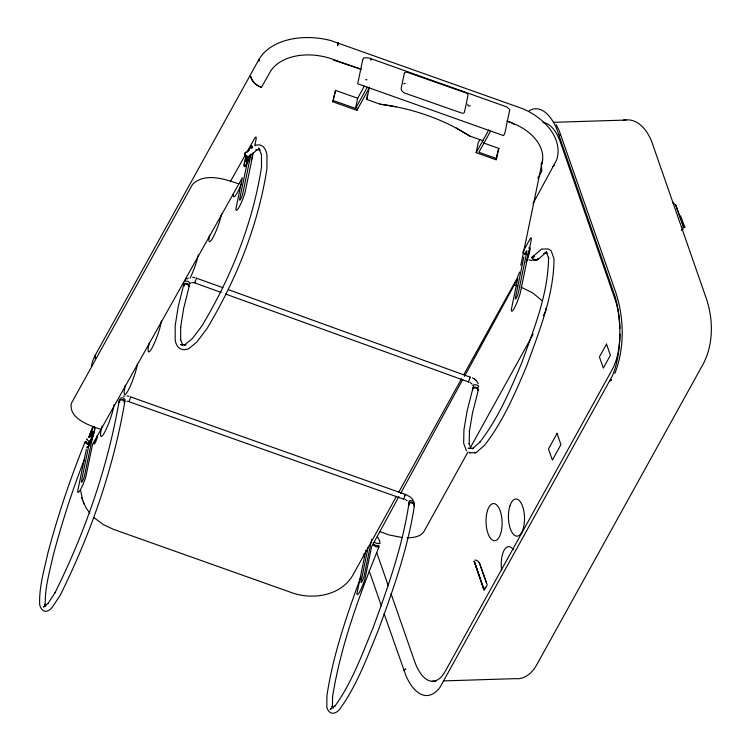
<?xml version="1.0" encoding="UTF-8"?>
<svg xmlns="http://www.w3.org/2000/svg" width="751" height="751" viewBox="0 0 751 751"><rect width="100%" height="100%" fill="white"/><g stroke="black" fill="none" stroke-linecap="round" stroke-linejoin="round"><path stroke-width="1.13" d="M548.568 257.818L548.568 257.274C548.296 294.063 533.933 328.976 521.635 363.099C509.985 390.661 498.11 418.701 479.598 442.48L479.936 442.104L472.313 448.788L473.459 448.356L468.202 448.3L469.619 448.478M124.3 403.437C126.14 399.729 118.067 397.908 119.212 402.311M545.864 308.276L545.789 310.623L543.311 315.842M119.728 399.692L119.747 399.11M483.165 140.803L469.948 136.109L456.73 128.346A153.251 102.145 11.7 0 0 380.259 104.239L366.835 99.47L367.38 94.814M403.625 498.626L403.719 499.19L405.399 494.43L130.683 396.95L130.345 397.373M194.762 282.179L194.8 282.911L221.188 292.458M468.511 381.226L468.54 381.959L470.248 377.162L228.379 289.651M414.27 505.263L413.491 503.057L411.454 502.128M119.118 401.109C107.656 467.657 84.957 532.403 54.992 592.83L55.274 592.398L47.98 603.513L48.449 603.137L43.342 606.986L44.656 606.639M86.149 441.888L85.013 442.198L86.459 443.747A3.896 1.831 27.5 0 0 88.468 444.648M408.826 504.128C402.423 546.719 387.816 587.554 373.059 627.855C362.029 654.553 352.05 682.265 335.106 705.921L335.481 705.471L330.205 709.282L331.407 708.719M414.402 505.461C407.962 548.314 393.261 589.404 378.42 629.948C367.305 656.815 357.269 684.705 340.212 708.522C335.857 714.783 328.91 715.243 326.798 707.217L326.938 695.642C333.069 654.778 346.755 615.491 360.865 576.806M414.27 503.433C414.636 501.039 411.21 499.884 409.408 500.908M86.384 449.173L77.588 491.614A14.419 2.225 -70.3 0 0 85.783 477.026L92.523 444.498L242.348 177.762L235.898 208.891A15.001 2.319 -70.3 0 0 239.147 207.126A15.001 2.319 -70.3 0 0 245.023 192.641L253.34 152.491M89.022 444.658L81.437 481.269A4.731 0.732 -70.3 0 0 82.413 481.325A4.731 0.732 -70.3 0 0 84.553 475.721L92.608 436.819M247.239 162.545L239.653 199.165A4.731 0.732 -70.3 0 0 240.62 199.212A4.731 0.732 -70.3 0 0 242.77 193.608L250.825 154.706M254.767 145.61L255.95 139.883A8.308 1.286 -70.3 0 0 254.42 138.766L246.976 152.031M369.257 87.998L356.903 110.322L332.806 101.761L335.566 90.402L357.654 98.25L364.366 86.13M332.806 101.761L335.566 90.402M333.463 100.587L355.542 108.435L357.654 98.25M356.903 110.322L357.363 108.06M370.985 59.883L371.116 59.235L371.013 59.892M366.835 99.47L369.417 87.022M365.897 550.323L356.875 593.919A14.419 2.131 -70.6 0 0 364.864 579.265L371.604 546.728L398.922 496.599M368.197 547.141L361.081 581.462A4.731 0.704 -70.6 0 0 362.02 581.509A4.731 0.704 -70.6 0 0 364.122 575.886L371.707 539.274M483.109 142.821L498.88 148.426L496.12 159.785L476.162 152.697L478.265 142.512L479.917 139.536M496.12 159.785L497.988 150.735M520.8 265.347L542.597 160.104M374.045 544.428L373.81 545.564L373.782 544.728L374.608 544.625M374.965 545.01L374.693 546.24C378.354 548.258 380.748 545.864 375.613 545.301M379.696 543.658L376.833 543.405L374.561 542.306M183.864 284.075L178.165 306.924L175.199 325.671L175.18 339.536C175.894 347.244 181.32 351.797 188.736 348.689L196.809 342.052L206.947 328.675C236.265 279.776 258.109 225.469 266.896 168.975L266.98 155.138C266.098 149.017 262.503 143.037 255.368 145.337M189.271 285.934L183.591 308.717L180.644 327.333L180.653 326.854L180.644 340.025L180.465 339.461L182.944 345.366M538.298 258.673L536.805 260.306L533.257 258.982M472.933 388.145L467.131 410.928L463.921 430.041L463.658 443.306L466.446 450.797M478.303 390.144L472.51 412.9L469.384 431.468L469.45 430.999L469.197 444.085L469.075 443.531L470.933 448.366M532.6 257.255L534.111 255.8M537.979 258.785L536.477 260.24L533.783 259.48M519.579 272.097L517.026 278.49L463.799 374.674M120.329 398.171L122.957 397.777L125.126 399.551M188.923 284.507L188.548 285.54C187.562 283.906 181.507 283.287 184.474 285.915M250.243 155.279L249.717 156.133M249.698 156.48L249.707 154.866M85.032 442.039C70.378 478.303 57.836 515.43 47.839 553.252C44.112 570.216 38.93 587.263 39.69 604.808C41.718 612.732 47.642 613.426 52.626 606.789L60.296 595.092C90.373 534.44 113.157 469.459 124.666 402.667C126.224 398.621 117.156 398.283 119.766 402.395M84.487 459.246C72.246 490.431 62.023 522.396 53.377 554.754C49.679 571.605 44.525 588.54 45.285 605.973L44.684 604.198L45.98 606.001M125.276 400.734L124.159 402.01M467.629 104.239L468.371 105.985L470.304 105.816M379.067 546.681C359.382 595.355 340.757 645.147 332.477 697.2L332.533 696.656L332.449 707.545L331.998 706.362L333.331 708.174M250.017 155.842L250.214 155.344M614.862 373.425C624.766 347.929 624.212 318.893 615.97 293.012L559.288 130.89M404.517 495.773L404.751 495.238M486.92 585.602L485.916 587.573M683.138 228.717L682.406 230.097M472.67 387.807C473.872 386.183 479.354 387.854 477.936 389.835M522.912 251.979L529.643 239.635A8.308 1.23 -70.6 0 1 531.098 240.714L520.171 293.472A15.001 2.215 -70.6 0 1 514.407 308.004A15.001 2.215 -70.6 0 1 511.271 309.806L517.721 278.687L464.475 376.354M400.612 493.52L462.794 379.433M261.564 87.445A14.194 10.364 29 0 1 250.552 76.208L250.9 77.466A14.034 10.242 29 0 0 261.423 87.407L269.891 72.396A49.613 33.063 11.7 0 1 332.515 59.151L361.203 69.345M355.542 108.435L367.286 87.219M476.162 152.697L488.779 129.895M490.563 131.181L478.894 152.265L496.768 158.611M498.223 149.599L498.88 148.426M537.829 178.344L541.8 171.162M533.003 203.671L556.679 159.86A63.431 42.281 11.7 0 0 523.879 109.13L330.834 40.545A63.431 42.281 11.7 0 0 261.902 55.133L258.832 59.648L94.87 355.918L92.758 360.771A63.431 42.281 11.7 0 0 91.575 366.169M396.406 496.449L353.374 574.215C341.667 595.909 312.416 600.5 290.89 592.37L113.654 529.408L103.497 524.733L93.913 517.57M398.678 492.356L461.536 378.767M467.995 451.924L423.827 531.736C420.203 537.115 412.937 537.66 407.023 537.829M470.267 447.831L533.116 334.261M681.345 230.294L681.739 229.599M485.249 587.066L484.029 589.995L474.116 561.016L483.991 589.845L474.322 561.523L474.698 562.067M230.36 181.62L245.258 155.091M409.004 502.851L409.051 505.019M86.787 439.626L88.149 440.677A3.896 1.418 26.6 0 0 90.158 441.588L90.768 441.757M469.713 377.837L470.248 377.162M408.966 501.274L409.032 503.301M414.064 506.23L414.111 504.043L410.844 502.738L410.722 502.1M485.503 588.258L484.17 589.976M531.849 257.142L533.163 256.241L534.496 256.354M248.515 156.659L247.924 156.508A3.896 3.548 32.2 0 1 245.887 155.654L244.91 153.27L245.464 152.387L247.295 151.984M189.374 285.577L188.754 286.056M405.249 83.399L403.681 83.746M190.266 283.446L189.665 283.831M533.388 256.147L541.565 249.088L548.268 248.928L551.178 250.787L554.022 258.842C553.75 295.866 539.293 331.013 526.911 365.361C515.186 393.102 503.236 421.32 484.602 445.259L475.984 452.712L469.215 452.778L469.919 452.797M537.876 259.593L545.545 252.88L543.808 253.425L546.953 253.453M188.858 286.6L189.412 285.249M249.792 155.908L256.833 150.125M473.121 385.31C474.538 383.508 480.987 385.826 477.824 387.469M477.908 390.511C479.579 388.258 473.402 386.793 472.482 388.934L472.736 389.769M536.552 260.203L533.52 260.278L531.717 257.659M186.802 279.053L188.379 278.058M196.368 278.189L222.887 287.661M194.8 282.911L196.499 278.114M245.952 152.34L245.436 152.613A1.586 1.54 59.5 0 0 244.845 154.077L245.342 155.232M86.872 439.044L87.266 438.978M409.455 502.475L410.037 502.222L410.159 502.841L409.154 503.386L408.938 504.756M185.065 281.09L188.022 281.343L190.294 283.146M534.374 255.922L532.647 257.837M191.627 282.676L193.786 282.62M625.179 120.113L623.246 120.395C637.993 116.846 648.554 131.735 652.535 143.985L706.635 299.442C713.319 320.104 713.478 343.845 703.48 363.475L536.636 664.973C532.45 672.586 524.658 679.749 515.374 678.651L443.897 680.885M123.352 396.181L124.957 395.946M378.729 546.174L378.898 545.601M553.449 122.319L626.09 120.057M85.971 441.419L85.398 441.682L86.994 442.771A3.877 1.108 21.1 0 0 89.059 443.522M432.182 681.251L435.702 681.138M682.809 227.506L684.968 227.459L680.584 215.866M474.66 452.844L475.355 452.853M256.56 149.825L255.866 149.815L260.315 149.965M248.196 157.288L247.501 157.278A3.896 3.708 36.1 0 1 245.474 156.405L244.432 154.772M475.064 559.917L477.73 560.913L479.457 562.997M402.705 537.622L388.868 534.909L379.875 531.539M192.66 277.288L194.819 277.626M380.053 104.154L396.106 106.773M127.116 395.965L129.012 396.303M127.032 401.259L128.149 401.456M532.093 260.616L528.817 259.818M333.538 60.118L361.259 69.299M128.965 401.522L130.777 396.988M403.625 499.162L128.994 401.71M101.009 429.384C89.435 425.507 68.726 418.776 71.317 403.418L192.491 184.446C204.525 172.298 224.812 178.973 238.884 183.929M514.341 284.882L517.27 285.831M507.836 121.371L511.14 122.554M506.822 121.08L510.136 122.253A49.613 33.063 11.7 0 1 541.668 164.328M225.582 294.045L468.54 381.959M521.119 287.22L532.515 292.787L541.959 300.522M405.7 494.365L410.9 497.415L413.144 500.006M522.827 252.73L526.019 254.157M672.821 202.695L675.731 205.014L683.663 227.318M188.426 284.131C187.393 283.108 182.634 282.695 184.295 285.014M456.204 128.074L469.957 136.1M472.417 377.856L474.416 378.983M469.948 382.353L472.116 384.108M405.211 499.49L407.126 500.757M182.484 345.282L180.456 344.484L186.023 344.681L184.286 345.216L192.256 338.663L201.784 326.159C230.998 277.448 252.758 223.347 261.508 167.079L261.451 154.359L261.564 154.913L258.673 148.013L259.452 149.102M476.003 380.288L478.321 383.733M474.35 378.936L476.153 380.4M473.656 386.727L472.961 385.639M547.028 252.683L546.146 251.623L548.746 258.382M89.82 513.186L86.356 508.352L83.323 502.072M377.744 537.247L379.612 540.626L379.856 543.461M556.191 124.741L558.932 130.158M80.733 490.919L82.591 499.988M675.731 205.014L683.626 227.168M486.423 582.673L479.251 562.49L487.174 584.794M81.784 497.725L84.093 504.212M373.294 542.701L374.064 544.916M376.758 552.652L388.295 585.799M390.989 593.534L414.439 660.927A50.599 21.845 88.2 0 0 445.296 671.206L612.225 369.558A50.599 21.845 88.2 0 0 619.997 334.092M363.371 554.163L364.526 557.467M369.126 570.694L381.405 605.973M384.09 613.689L406.056 675.994A64.699 27.937 88.2 0 0 440.011 687.296L612.534 375.547A64.699 27.937 88.2 0 0 615.435 297.621L556.51 128.299A64.699 27.937 88.2 0 0 529.173 110.735M97.151 435.373A4.647 0.704 -70.4 0 1 96.757 438.988A4.647 0.704 -70.4 0 1 94.401 444.029A4.647 0.704 -70.4 0 1 94.795 440.415M252.186 155.626A4.647 0.704 -70.4 0 1 251.904 158.189M251.585 159.287A4.647 0.704 -70.4 0 1 251.191 160.432M241.437 183.704A18.606 2.816 -70.4 0 1 233.42 193.514M137.471 363.644A18.606 2.816 -70.4 0 1 128.046 390.661A18.606 2.816 -70.4 0 1 125.436 385.225M113.983 404.695A18.606 2.816 -70.4 0 1 104.502 432.529A18.606 2.816 -70.4 0 1 102.089 426.183M221.658 213.904A18.606 2.816 -70.4 0 1 212.683 238.058A18.606 2.816 -70.4 0 1 209.538 235.241M161.399 321.043A18.606 2.816 -70.4 0 1 151.974 348.06A18.606 2.816 -70.4 0 1 149.365 342.616M198.245 254.983A18.606 2.816 -70.4 0 1 190.097 278.123M185.413 280.367A18.606 2.816 -70.4 0 1 185.704 278.368M542.907 122.648A50.599 21.845 88.2 0 1 560.65 142.972L614.862 298.767A50.599 21.845 88.2 0 1 619.96 328.591M501.659 570.281A18.606 8.036 88.2 0 1 504.128 550.23A18.606 8.036 88.2 0 1 513.28 549.685M524.63 254.702A4.647 0.685 -70.6 0 1 526.432 250.928A4.647 0.685 -70.6 0 1 526.723 252.345L518.434 292.392A4.731 0.704 -70.6 0 1 516.322 298.006A4.731 0.704 -70.6 0 1 515.393 297.969L523.682 257.922A4.647 0.685 -70.6 0 1 523.916 256.945M90.439 435.955A6.064 0.939 -70.3 0 1 93.115 432.98M92.889 434.125A6.064 0.939 -70.3 0 1 92.523 435.477M92.054 436.951A6.064 0.939 -70.3 0 1 91.519 438.434M90.937 439.833A6.064 0.939 -70.3 0 1 89.369 442.649M93.847 427.441A10.852 1.68 -70.3 0 1 92.908 436.753A10.852 1.68 -70.3 0 1 87.107 447.183M89.36 436.753A10.852 1.68 -70.3 0 1 92.082 430.285M88.684 437.514A10.852 1.68 -70.3 0 1 94.26 426.85A10.852 1.68 -70.3 0 1 91.913 438.406A10.852 1.68 -70.3 0 1 86.75 447.052M89.538 437.317A6.064 0.939 -70.3 0 1 92.72 431.403A6.064 0.939 -70.3 0 1 90.965 438.791A6.064 0.939 -70.3 0 1 88.393 442.132M248.853 157.56A6.064 0.939 -70.3 0 1 246.366 162.038A6.064 0.939 -70.3 0 1 246.769 158.039M248.731 150.829A10.852 1.68 -70.3 0 1 252.298 147.252M250.825 154.115A10.852 1.68 -70.3 0 1 246.112 165.182A10.852 1.68 -70.3 0 1 244.479 163.868M248.027 151.467A10.852 1.68 -70.3 0 1 251.792 148.651M249.886 155.748A10.852 1.68 -70.3 0 1 244.46 166.422A10.852 1.68 -70.3 0 1 246.018 156.64M249.032 155.945A6.064 0.939 -70.3 0 1 246.159 161.822A6.064 0.939 -70.3 0 1 246.403 157.917M529.202 247.511A10.852 1.605 -70.6 0 1 526.667 259.94M527.859 253.519A6.064 0.901 -70.6 0 1 527.624 254.664M528.967 248.102A10.852 1.605 -70.6 0 1 529.69 251.266A10.852 1.605 -70.6 0 1 526.019 262.587M247.821 156.64A3.877 3.746 59.5 0 1 245.83 155.739M511.224 122.497A86.393 57.583 11.7 0 1 514.031 124.497M541.077 163.558A86.393 57.583 11.7 0 1 541.678 171.153M89.162 436.791A13.377 2.065 -70.3 0 1 92.683 427.197M247.943 159.109A4.647 0.723 -70.3 0 1 248.177 158.142M92.993 434.35A4.647 0.723 -70.3 0 1 92.852 435.674M91.124 436.894A4.647 0.723 -70.3 0 1 92.683 434.125M362.639 60.033L357.72 83.802L503.564 135.621L504.85 133.303L509.769 109.533L506.7 106.895L369.107 58.015L363.925 57.714L362.639 60.033M404.301 73.485L401.231 88.027A4.835 3.586 28.7 0 0 404.986 93.19L461.452 112.979A2.544 1.887 28.7 0 0 464.447 112.19L467.986 95.443A2.478 1.84 28.7 0 0 465.78 92.833L407.333 72.34A2.779 2.065 28.7 0 0 404.301 73.485M338.297 42.835L337.565 45.651L338.297 42.835M95.443 358.387L94.87 355.918L95.443 358.387M553.121 166.515L554.567 164.713L553.121 166.515M611.436 379.818L610.037 380.738L611.436 379.818M259.02 60.897L258.832 59.648L259.011 60.915M557.054 433.477L548.493 448.938L552.379 460.119L560.941 444.648L557.054 433.477M606.517 344.099L599.42 356.913L603.316 368.084L610.403 355.27L606.517 344.099M366.413 79.446L365.831 79.766L366.807 79.747L366.413 79.446M405.7 669.15L403.653 669.911L405.7 669.15M559.626 134.626L558.913 134.382L560.284 135.03L559.626 134.626M509.873 506.052A18.606 8.036 88.2 0 0 515.787 535.97A18.606 8.036 88.2 0 0 523.766 510.68A18.606 8.036 88.2 0 0 509.873 506.052M487.465 510.624A18.606 8.036 88.2 0 0 493.388 540.542A18.606 8.036 88.2 0 0 501.358 515.252A18.606 8.036 88.2 0 0 487.465 510.624"/></g></svg>
